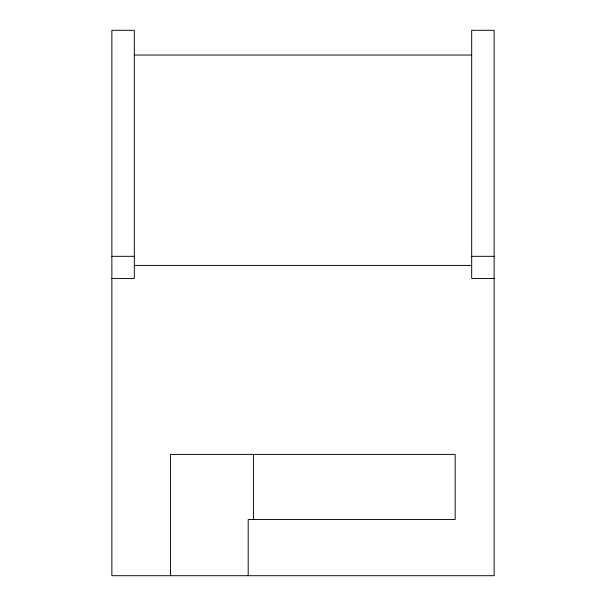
<?xml version="1.0" encoding="UTF-8"?>
<svg xmlns="http://www.w3.org/2000/svg" width="606" height="606" viewBox="0 0 606 606"><rect width="100%" height="100%" fill="white"/><g stroke="black" fill="none" stroke-linecap="round" stroke-linejoin="round"><path stroke-width="0.91" d="M134.32 55.048L471.68 55.048M111.868 256.323L134.32 256.323M471.68 256.323L494.132 256.323M134.32 265.428L471.68 265.428M111.868 278.449L134.32 278.449L134.32 30.3L111.868 30.3L111.868 575.7L494.132 575.7L494.132 30.3L471.68 30.3L471.68 278.449L494.132 278.449M253.444 454.394L253.444 519.531M248.195 575.7L248.195 519.531L455.167 519.531L455.167 454.394L170.551 454.394L170.551 575.7"/></g></svg>
